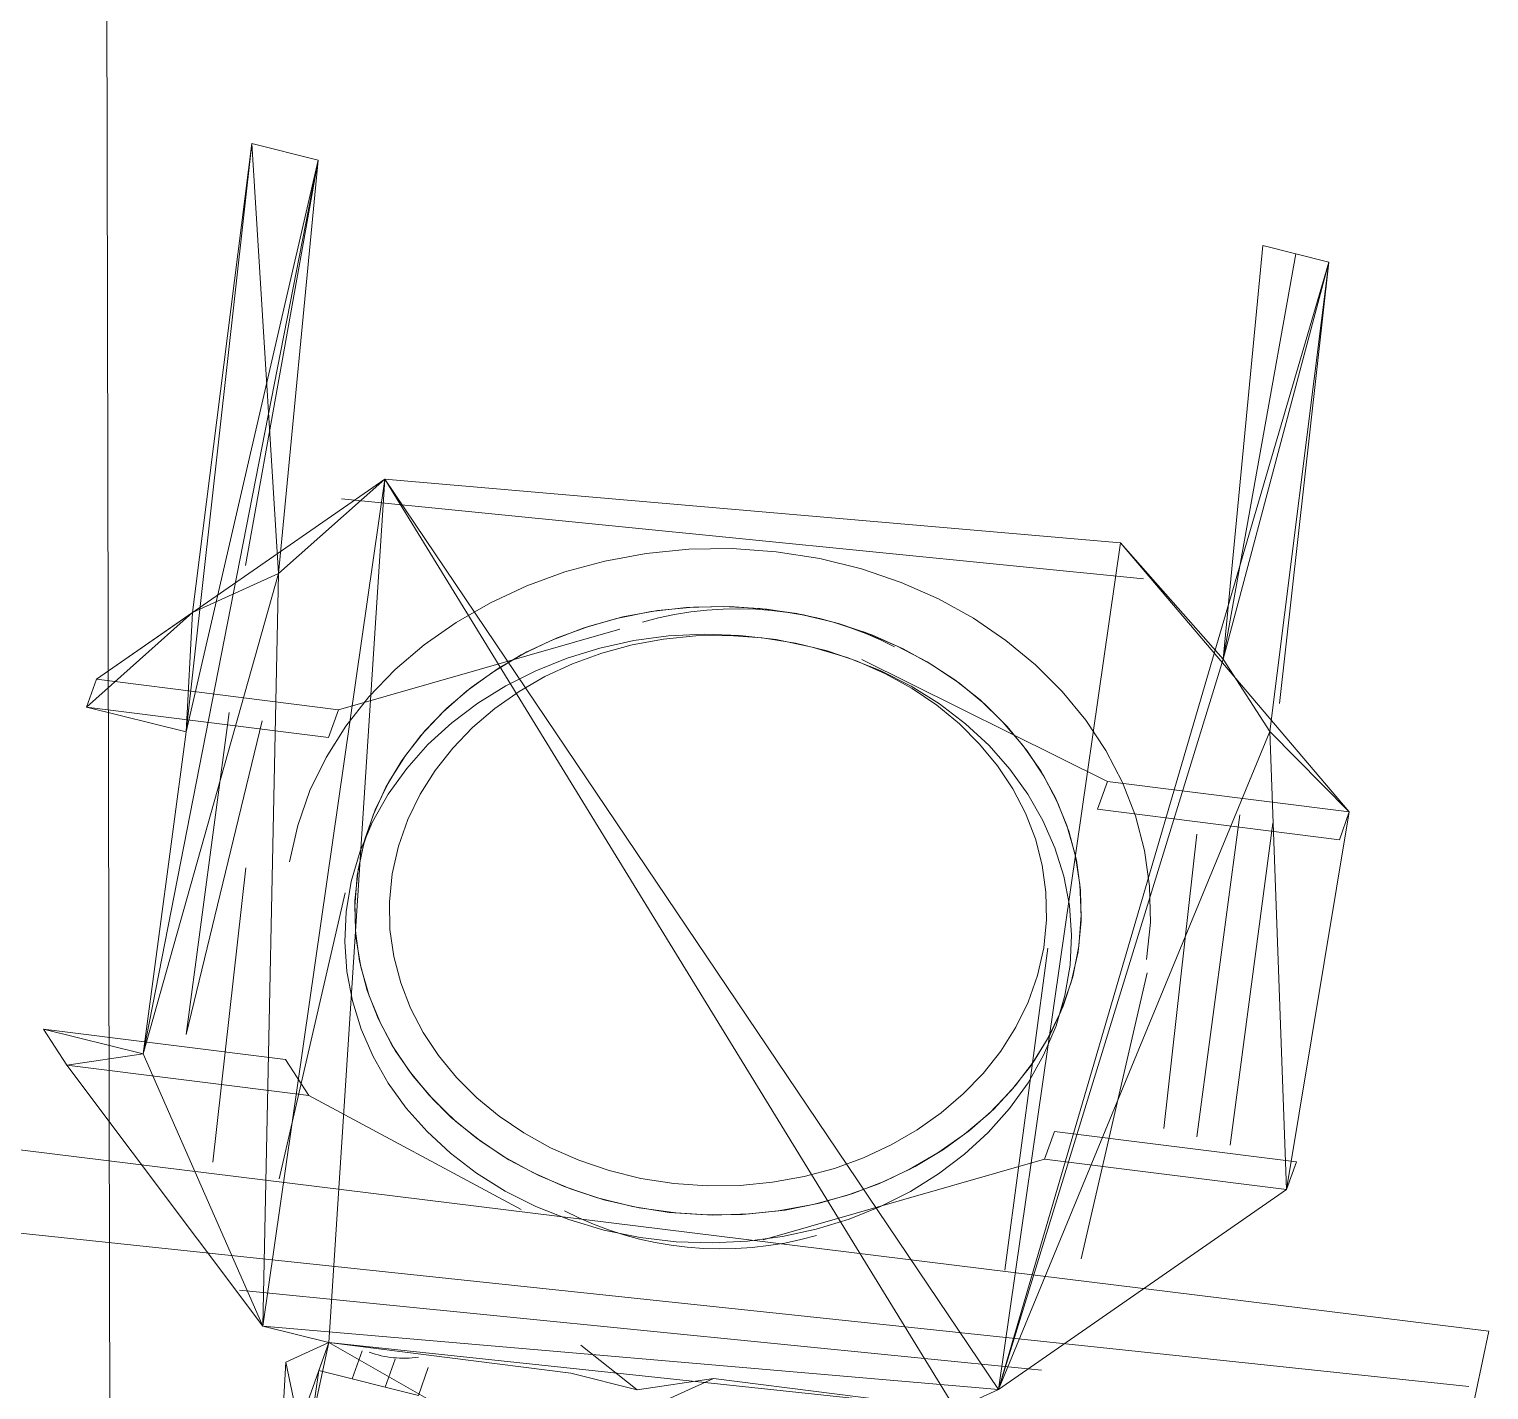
# Paper-space layout '01 Roof Support Layout' of a CAD drawing. Header units: millimetres. Extents: x 5 to 415, y 5 to 287.
# Drawn here: x 139.175 to 140.492, y 149.114 to 150.342 of the extents above; entities that cross this region are included whole.
import ezdxf

# ---------------------------------------------------------------- set-up
doc = ezdxf.new("R2010")
doc.units = ezdxf.units.MM
doc.layers.add('GA_BACKGROUND', color=253, linetype='Continuous')

# ---------------------------------------------------------------- blocks, each defined once
blk = doc.blocks.new('SHEET_01_ROOF')
at = {"layer": 'GA_BACKGROUND', "lineweight": 0}
for p, q in [((139.239, 153.1406), (139.248, 148.8788)), ((139.3162, 149.7081), (139.3756, 150.2393)), ((139.3756, 150.2393), (139.3162, 149.7081)), ((139.3756, 150.2393), (139.3221, 149.8159)), ((139.3756, 150.2393), (139.3221, 149.8159)), ((139.3221, 149.8159), (139.3756, 150.2393)), ((139.3756, 150.2393), (139.3221, 149.8159)), ((139.3221, 149.8159), (139.3756, 150.2393)), ((139.3756, 150.2393), (139.3221, 149.8159)), ((139.3221, 149.8159), (139.3756, 150.2393)), ((139.3756, 150.2393), (139.3221, 149.8159)), ((139.4355, 150.2243), (139.3756, 150.2393)), ((139.4355, 150.2243), (139.3756, 150.2393)), ((139.3756, 150.2393), (139.3998, 149.851)), ((139.3756, 150.2393), (139.3998, 149.851)), ((139.4355, 150.2243), (139.3756, 150.2393)), ((139.4355, 150.2243), (139.3756, 150.2393)), ((139.3756, 150.2393), (139.4355, 150.2243)), ((139.3756, 150.2393), (139.4355, 150.2243)), ((139.2775, 149.4175), (139.4355, 150.2243)), ((139.4355, 150.2243), (139.2775, 149.4175)), ((139.2775, 149.4175), (139.4355, 150.2243)), ((139.3162, 149.7081), (139.4355, 150.2243)), ((139.4355, 150.2243), (139.3699, 149.8585)), ((139.3998, 149.851), (139.4355, 150.2243)), ((139.3998, 149.851), (139.4355, 150.2243)), ((139.3998, 149.851), (139.4355, 150.2243)), ((139.3998, 149.851), (139.4355, 150.2243)), ((139.4355, 150.2243), (139.3998, 149.851)), ((140.2524, 149.7737), (140.288, 150.1471)), ((140.288, 150.1471), (140.2524, 149.7737)), ((140.2524, 149.7737), (140.288, 150.1471)), ((140.288, 150.1471), (140.2524, 149.7737)), ((140.2524, 149.7737), (140.288, 150.1471)), ((140.3179, 150.1396), (140.2524, 149.7737)), ((140.2524, 149.7737), (140.3179, 150.1396)), ((140.3179, 150.1396), (140.2524, 149.7737)), ((140.3179, 150.1396), (140.288, 150.1471)), ((140.3179, 150.1396), (140.288, 150.1471)), ((140.3179, 150.1396), (140.288, 150.1471)), ((140.3478, 150.1321), (140.288, 150.1471)), ((140.3478, 150.1321), (140.3179, 150.1396)), ((140.3478, 150.1321), (140.3179, 150.1396)), ((140.3179, 150.1396), (140.3478, 150.1321)), ((140.3478, 150.1321), (140.3179, 150.1396)), ((140.3478, 150.1321), (140.3179, 150.1396)), ((140.0494, 149.1147), (140.3478, 150.1321)), ((140.3478, 150.1321), (140.0494, 149.1147)), ((140.2524, 149.7737), (140.3478, 150.1321)), ((140.3478, 150.1321), (140.2524, 149.7737)), ((140.3478, 150.1321), (140.2524, 149.7737)), ((140.2943, 149.7086), (140.3478, 150.1321)), ((140.3478, 150.1321), (140.2943, 149.7086)), ((140.2943, 149.7086), (140.3478, 150.1321)), ((140.2943, 149.7086), (140.3478, 150.1321)), ((140.3478, 150.1321), (140.2943, 149.7086)), ((140.2943, 149.7086), (140.3478, 150.1321)), ((140.2943, 149.7086), (140.3478, 150.1321)), ((140.2943, 149.7086), (140.3478, 150.1321)), ((140.3478, 150.1321), (140.3032, 149.7337)), ((140.3478, 150.1321), (140.3478, 150.1321)), ((139.4955, 149.9362), (139.2354, 149.7557)), ((139.3854, 149.172), (139.4955, 149.9362)), ((139.4955, 149.9362), (139.3854, 149.172)), ((139.4955, 149.9362), (139.3998, 149.851)), ((139.4955, 149.9362), (139.3998, 149.851)), ((139.4452, 149.157), (139.4955, 149.9362)), ((139.4955, 149.9362), (139.4452, 149.157)), ((140.0106, 149.0971), (139.4955, 149.9362)), ((140.0494, 149.1147), (139.4955, 149.9362)), ((139.4955, 149.9362), (140.1596, 149.8789)), ((140.0494, 149.1147), (139.4955, 149.9362)), ((139.4955, 149.9362), (140.0106, 149.0971)), ((140.1596, 149.8789), (139.4955, 149.9362)), ((139.4955, 149.9362), (140.1596, 149.8789)), ((139.4566, 149.9186), (140.1805, 149.8464)), ((139.7699, 149.8731), (139.7316, 149.8693)), ((139.8091, 149.8736), (139.7699, 149.8731)), ((139.8489, 149.8708), (139.8091, 149.8736)), ((140.1596, 149.8789), (140.0494, 149.1147)), ((140.1596, 149.8789), (140.0494, 149.1147)), ((140.2524, 149.7737), (140.1596, 149.8789)), ((140.2524, 149.7737), (140.1596, 149.8789)), ((140.1596, 149.8789), (140.3661, 149.636)), ((139.6943, 149.8624), (139.6582, 149.8527)), ((139.7316, 149.8693), (139.6943, 149.8624)), ((139.8882, 149.8646), (139.8489, 149.8708)), ((139.9258, 149.8553), (139.8882, 149.8646)), ((139.3998, 149.851), (139.2775, 149.4175)), ((139.3998, 149.851), (139.3221, 149.8159)), ((139.3221, 149.8159), (139.3998, 149.851)), ((139.3854, 149.172), (139.3998, 149.851)), ((139.3998, 149.851), (139.3854, 149.172)), ((139.6582, 149.8527), (139.6237, 149.8401)), ((139.9616, 149.8431), (139.9258, 149.8553)), ((139.6237, 149.8401), (139.5909, 149.8248)), ((139.9954, 149.8282), (139.9616, 149.8431)), ((139.5909, 149.8248), (139.56, 149.807)), ((139.768, 149.8205), (139.7359, 149.8168)), ((139.7742, 149.8209), (139.7419, 149.8177)), ((139.801, 149.8214), (139.768, 149.8205)), ((139.8071, 149.8213), (139.7742, 149.8209)), ((139.8344, 149.8196), (139.801, 149.8214)), ((139.8405, 149.8189), (139.8071, 149.8213)), ((140.027, 149.8107), (139.9954, 149.8282)), ((139.2264, 149.7306), (139.3221, 149.8159)), ((139.3221, 149.8159), (139.2264, 149.7306)), ((139.3221, 149.8159), (139.2354, 149.7557)), ((139.3162, 149.7081), (139.3221, 149.8159)), ((139.56, 149.807), (139.5313, 149.7868)), ((139.7047, 149.8106), (139.6746, 149.8019)), ((139.7106, 149.8119), (139.6803, 149.8037)), ((139.7359, 149.8168), (139.7047, 149.8106)), ((139.7419, 149.8177), (139.7106, 149.8119)), ((139.7427, 149.811), (139.7283, 149.8073)), ((139.7571, 149.814), (139.7427, 149.811)), ((139.7717, 149.8164), (139.7571, 149.814)), ((139.7864, 149.818), (139.7717, 149.8164)), ((139.8011, 149.819), (139.7864, 149.818)), ((139.8158, 149.8192), (139.8011, 149.819)), ((139.8305, 149.8188), (139.8158, 149.8192)), ((139.8451, 149.8177), (139.8305, 149.8188)), ((139.8676, 149.8149), (139.8344, 149.8196)), ((139.8735, 149.8137), (139.8405, 149.8189)), ((139.8596, 149.816), (139.8451, 149.8177)), ((139.8741, 149.8135), (139.8596, 149.816)), ((139.8993, 149.8076), (139.8676, 149.8149)), ((139.9051, 149.8059), (139.8735, 149.8137)), ((139.8883, 149.8104), (139.8741, 149.8135)), ((139.9023, 149.8067), (139.8883, 149.8104)), ((139.9296, 149.7978), (139.8993, 149.8076)), ((139.9161, 149.8022), (139.9023, 149.8067)), ((140.0562, 149.7908), (140.027, 149.8107)), ((139.7079, 149.801), (139.4538, 149.7282)), ((139.6746, 149.8019), (139.6459, 149.7908)), ((139.6803, 149.8037), (139.6513, 149.7931)), ((139.7518, 149.7948), (139.7204, 149.7906)), ((139.7763, 149.7948), (139.7471, 149.7919)), ((139.7838, 149.7964), (139.7518, 149.7948)), ((139.8061, 149.7952), (139.7763, 149.7948)), ((139.8162, 149.7953), (139.7838, 149.7964)), ((139.8363, 149.793), (139.8061, 149.7952)), ((139.8488, 149.7915), (139.8162, 149.7953)), ((139.9352, 149.7957), (139.9051, 149.8059)), ((139.9297, 149.7971), (139.9161, 149.8022)), ((139.9582, 149.7857), (139.9296, 149.7978)), ((139.9429, 149.7914), (139.9297, 149.7971)), ((139.9635, 149.7831), (139.9352, 149.7957)), ((139.5313, 149.7868), (139.505, 149.7644)), ((139.6238, 149.7803), (139.5978, 149.7654)), ((139.6459, 149.7908), (139.6186, 149.7776)), ((139.6513, 149.7931), (139.6238, 149.7803)), ((139.6898, 149.7839), (139.6602, 149.7748)), ((139.7204, 149.7906), (139.6898, 149.7839)), ((139.7188, 149.7867), (139.6914, 149.7792)), ((139.7471, 149.7919), (139.7188, 149.7867)), ((139.8662, 149.7883), (139.8363, 149.793)), ((139.8815, 149.7848), (139.8488, 149.7915)), ((139.8948, 149.7813), (139.8662, 149.7883)), ((139.9131, 149.7754), (139.8815, 149.7848)), ((139.922, 149.772), (139.8948, 149.7813)), ((139.9558, 149.785), (139.9429, 149.7914)), ((139.9851, 149.7714), (139.9582, 149.7857)), ((139.9901, 149.7684), (139.9635, 149.7831)), ((140.083, 149.7688), (140.0562, 149.7908)), ((139.6186, 149.7776), (139.593, 149.7622)), ((139.6602, 149.7748), (139.6318, 149.7634)), ((139.6651, 149.7697), (139.6402, 149.7581)), ((139.6914, 149.7792), (139.6651, 149.7697)), ((139.9428, 149.7636), (139.9131, 149.7754)), ((139.9476, 149.7606), (139.922, 149.772)), ((139.9263, 149.7736), (140.1478, 149.6634)), ((140.01, 149.7552), (139.9851, 149.7714)), ((140.0147, 149.7518), (139.9901, 149.7684)), ((140.0494, 149.1147), (140.2524, 149.7737)), ((140.1071, 149.7447), (140.083, 149.7688)), ((140.2524, 149.7737), (140.2943, 149.7086)), ((140.2524, 149.7737), (140.2943, 149.7086)), ((139.2354, 149.7557), (139.2264, 149.7306)), ((139.2354, 149.7557), (139.2264, 149.7306)), ((139.4538, 149.7282), (139.2354, 149.7557)), ((139.505, 149.7644), (139.4813, 149.7399)), ((139.593, 149.7622), (139.5693, 149.7449)), ((139.5978, 149.7654), (139.5737, 149.7484)), ((139.6318, 149.7634), (139.6048, 149.7498)), ((139.6402, 149.7581), (139.6168, 149.7445)), ((139.9706, 149.7496), (139.9428, 149.7636)), ((139.9716, 149.7473), (139.9476, 149.7606)), ((140.0329, 149.737), (140.01, 149.7552)), ((139.5693, 149.7449), (139.5476, 149.7257)), ((139.5737, 149.7484), (139.5516, 149.7296)), ((139.6048, 149.7498), (139.5795, 149.7341)), ((139.6168, 149.7445), (139.5949, 149.7292)), ((139.9963, 149.7335), (139.9706, 149.7496)), ((139.9939, 149.7322), (139.9716, 149.7473)), ((140.0371, 149.7333), (140.0147, 149.7518)), ((140.1283, 149.7189), (140.1071, 149.7447)), ((139.2264, 149.7306), (139.3162, 149.7081)), ((139.2264, 149.7306), (139.3162, 149.7081)), ((139.4448, 149.7032), (139.2264, 149.7306)), ((139.4448, 149.7032), (139.4538, 149.7282)), ((139.4813, 149.7399), (139.4604, 149.7135)), ((139.5516, 149.7296), (139.5317, 149.709)), ((139.5795, 149.7341), (139.556, 149.7164)), ((139.5949, 149.7292), (139.5749, 149.7122)), ((140.0142, 149.7155), (139.9939, 149.7322)), ((140.0198, 149.7155), (139.9963, 149.7335)), ((140.0536, 149.7171), (140.0329, 149.737)), ((140.0574, 149.7131), (140.0371, 149.7333)), ((139.3551, 149.7257), (139.3164, 149.435)), ((139.3164, 149.435), (139.385, 149.7182)), ((139.5476, 149.7257), (139.5282, 149.7048)), ((139.556, 149.7164), (139.5346, 149.6967)), ((140.0325, 149.6972), (140.0142, 149.7155)), ((140.041, 149.6958), (140.0198, 149.7155)), ((140.0719, 149.6957), (140.0536, 149.7171)), ((140.1465, 149.6914), (140.1283, 149.7189)), ((139.3162, 149.7081), (139.2775, 149.4175)), ((139.2775, 149.4175), (139.3162, 149.7081)), ((139.3162, 149.7081), (139.2775, 149.4175)), ((139.4604, 149.7135), (139.4426, 149.6852)), ((139.5282, 149.7048), (139.5111, 149.6823)), ((139.5317, 149.709), (139.5142, 149.6868)), ((139.5749, 149.7122), (139.5569, 149.6936)), ((140.0494, 149.1147), (140.2943, 149.7086)), ((140.0494, 149.1147), (140.2943, 149.7086)), ((140.0752, 149.6913), (140.0574, 149.7131)), ((140.2943, 149.7086), (140.3095, 149.2952)), ((140.2943, 149.7086), (140.3095, 149.2952)), ((140.3661, 149.636), (140.2943, 149.7086)), ((140.3661, 149.636), (140.2943, 149.7086)), ((139.5346, 149.6967), (139.5154, 149.6752)), ((139.5569, 149.6936), (139.5411, 149.6734)), ((140.0486, 149.6776), (140.0325, 149.6972)), ((140.0598, 149.6746), (140.041, 149.6958)), ((140.0877, 149.6729), (140.0719, 149.6957)), ((140.0905, 149.6683), (140.0752, 149.6913)), ((140.1616, 149.6625), (140.1465, 149.6914)), ((139.4426, 149.6852), (139.428, 149.6552)), ((139.5111, 149.6823), (139.4967, 149.6584)), ((139.5154, 149.6752), (139.4986, 149.6519)), ((139.5142, 149.6868), (139.4992, 149.663)), ((140.0625, 149.6567), (140.0486, 149.6776)), ((139.4992, 149.663), (139.487, 149.6378)), ((139.5411, 149.6734), (139.5275, 149.652)), ((140.076, 149.6521), (140.0598, 149.6746)), ((140.1009, 149.6488), (140.0877, 149.6729)), ((140.1031, 149.644), (140.0905, 149.6683)), ((140.1388, 149.6384), (140.1478, 149.6634)), ((140.3661, 149.636), (140.1478, 149.6634)), ((140.1732, 149.6323), (140.1616, 149.6625)), ((139.428, 149.6552), (139.417, 149.6237)), ((139.4986, 149.6519), (139.4845, 149.627)), ((139.4967, 149.6584), (139.485, 149.633)), ((139.5275, 149.652), (139.5164, 149.6292)), ((140.0739, 149.6347), (140.0625, 149.6567)), ((140.0896, 149.6283), (140.076, 149.6521)), ((140.1113, 149.6236), (140.1009, 149.6488)), ((139.487, 149.6378), (139.4777, 149.6114)), ((140.113, 149.6186), (140.1031, 149.644)), ((140.3572, 149.6109), (140.1388, 149.6384)), ((140.3095, 149.2952), (140.3661, 149.636)), ((140.3095, 149.2952), (140.3661, 149.636)), ((140.3661, 149.636), (140.3572, 149.6109)), ((139.417, 149.6237), (139.4096, 149.5908)), ((139.4845, 149.627), (139.4733, 149.6005)), ((139.485, 149.633), (139.4763, 149.6064)), ((139.5164, 149.6292), (139.508, 149.6052)), ((140.0828, 149.6118), (140.0739, 149.6347)), ((140.1005, 149.6035), (140.0896, 149.6283)), ((140.1187, 149.5974), (140.1113, 149.6236)), ((140.1814, 149.6011), (140.1732, 149.6323)), ((140.2674, 149.6334), (140.2287, 149.3428)), ((140.2587, 149.3353), (140.2973, 149.6259)), ((139.4777, 149.6114), (139.4715, 149.5837)), ((140.089, 149.588), (140.0828, 149.6118)), ((140.1198, 149.5924), (140.113, 149.6186)), ((140.1988, 149.3503), (140.2285, 149.6159)), ((140.2285, 149.6159), (140.1988, 149.3503)), ((139.4733, 149.6005), (139.4653, 149.5731)), ((139.4763, 149.6064), (139.4707, 149.5787)), ((139.508, 149.6052), (139.5024, 149.5802)), ((140.1085, 149.5779), (140.1005, 149.6035)), ((140.1231, 149.5705), (140.1187, 149.5974)), ((140.1859, 149.5689), (140.1814, 149.6011)), ((139.3404, 149.3198), (139.3701, 149.5854)), ((139.4715, 149.5837), (139.4686, 149.5557)), ((140.0924, 149.5636), (140.089, 149.588)), ((140.1236, 149.5654), (140.1198, 149.5924)), ((139.4653, 149.5731), (139.4607, 149.5458)), ((139.4707, 149.5787), (139.4685, 149.5506)), ((139.5024, 149.5802), (139.4998, 149.5549)), ((140.1135, 149.5515), (140.1085, 149.5779)), ((140.1243, 149.5429), (140.1231, 149.5705)), ((139.4002, 149.3048), (139.4599, 149.5629)), ((140.0929, 149.5387), (140.0924, 149.5636)), ((140.1241, 149.5378), (140.1236, 149.5654)), ((140.1866, 149.5361), (140.1859, 149.5689)), ((139.4607, 149.5458), (139.4594, 149.5187)), ((139.4685, 149.5506), (139.4696, 149.523)), ((139.4686, 149.5557), (139.4692, 149.5282)), ((139.4998, 149.5549), (139.5003, 149.5299)), ((140.1154, 149.5247), (140.1135, 149.5515)), ((139.5003, 149.5299), (139.5037, 149.5055)), ((140.0904, 149.5133), (140.0929, 149.5387)), ((140.1213, 149.5098), (140.1241, 149.5378)), ((140.1221, 149.5149), (140.1243, 149.5429)), ((140.1832, 149.5028), (140.1866, 149.5361)), ((139.4594, 149.5187), (139.4614, 149.4918)), ((139.4692, 149.5282), (139.4729, 149.5012)), ((139.4696, 149.523), (139.474, 149.4961)), ((140.1141, 149.4976), (140.1154, 149.5247)), ((139.5037, 149.5055), (139.51, 149.4818)), ((140.0553, 149.2224), (140.094, 149.5131)), ((140.0848, 149.4883), (140.0904, 149.5133)), ((140.1151, 149.4822), (140.1213, 149.5098)), ((140.1165, 149.4872), (140.1221, 149.5149)), ((139.4614, 149.4918), (139.4664, 149.4655)), ((139.4729, 149.5012), (139.4798, 149.4749)), ((139.474, 149.4961), (139.4815, 149.47)), ((140.1095, 149.4702), (140.1141, 149.4976)), ((140.1241, 149.2325), (140.1838, 149.4906)), ((139.51, 149.4818), (139.5188, 149.4588)), ((140.0763, 149.4644), (140.0848, 149.4883)), ((140.1058, 149.4557), (140.1151, 149.4822)), ((140.1078, 149.4606), (140.1165, 149.4872)), ((139.4664, 149.4655), (139.4744, 149.4399)), ((139.4798, 149.4749), (139.4896, 149.4496)), ((139.4815, 149.47), (139.4919, 149.4448)), ((140.0653, 149.4416), (140.0763, 149.4644)), ((140.1015, 149.4429), (140.1095, 149.4702)), ((139.5188, 149.4588), (139.5303, 149.4368)), ((140.0936, 149.4305), (140.1058, 149.4557)), ((140.0961, 149.4352), (140.1078, 149.4606)), ((139.1877, 149.44), (139.2775, 149.4175)), ((139.2775, 149.4175), (139.1877, 149.44)), ((139.1877, 149.44), (139.2087, 149.4074)), ((139.4061, 149.4125), (139.1877, 149.44)), ((139.2087, 149.4074), (139.1877, 149.44)), ((139.4744, 149.4399), (139.4852, 149.4151)), ((139.4896, 149.4496), (139.5023, 149.4253)), ((139.4919, 149.4448), (139.505, 149.4207)), ((140.0517, 149.4201), (140.0653, 149.4416)), ((140.0903, 149.4164), (140.1015, 149.4429)), ((139.5023, 149.4253), (139.5176, 149.4022)), ((139.5303, 149.4368), (139.5441, 149.416)), ((140.0786, 149.4068), (140.0936, 149.4305)), ((140.0817, 149.4112), (140.0961, 149.4352)), ((139.2087, 149.4074), (139.2775, 149.4175)), ((139.2775, 149.4175), (139.3854, 149.172)), ((139.2775, 149.4175), (139.3854, 149.172)), ((139.4061, 149.4125), (139.4271, 149.38)), ((139.4852, 149.4151), (139.4988, 149.3913)), ((139.505, 149.4207), (139.5209, 149.3979)), ((139.5441, 149.416), (139.5603, 149.3963)), ((140.0358, 149.4), (140.0517, 149.4201)), ((140.0762, 149.3915), (140.0903, 149.4164)), ((139.3854, 149.172), (139.2087, 149.4074)), ((139.2087, 149.4074), (139.3854, 149.172)), ((139.4271, 149.38), (139.2087, 149.4074)), ((139.3854, 149.172), (139.2087, 149.4074)), ((139.5176, 149.4022), (139.5354, 149.3805)), ((140.0178, 149.3814), (140.0358, 149.4)), ((140.061, 149.3845), (140.0786, 149.4068)), ((140.0646, 149.3887), (140.0817, 149.4112)), ((139.4988, 149.3913), (139.515, 149.3687)), ((139.5209, 149.3979), (139.5392, 149.3764)), ((139.5603, 149.3963), (139.5786, 149.378)), ((140.0452, 149.3678), (140.0646, 149.3887)), ((140.0595, 149.3682), (140.0762, 149.3915)), ((139.6186, 149.2773), (139.4271, 149.38)), ((139.5354, 149.3805), (139.5556, 149.3603)), ((139.5392, 149.3764), (139.5598, 149.3565)), ((139.5786, 149.378), (139.5989, 149.3613)), ((139.9978, 149.3643), (140.0178, 149.3814)), ((140.0411, 149.3639), (140.061, 149.3845)), ((139.515, 149.3687), (139.5338, 149.3475)), ((139.5556, 149.3603), (139.5781, 149.3418)), ((139.5989, 149.3613), (139.6211, 149.3462)), ((139.976, 149.349), (139.9978, 149.3643)), ((140.019, 149.3451), (140.0411, 149.3639)), ((140.0235, 149.3486), (140.0452, 149.3678)), ((140.0403, 149.3467), (140.0595, 149.3682)), ((140.4921, 149.1675), (138.9934, 149.3522)), ((139.5338, 149.3475), (139.555, 149.3279)), ((139.5598, 149.3565), (139.5827, 149.3384)), ((139.6211, 149.3462), (139.6451, 149.3329)), ((139.9526, 149.3355), (139.976, 149.349)), ((139.9998, 149.3313), (140.0235, 149.3486)), ((140.0188, 149.327), (140.0403, 149.3467)), ((140.1001, 149.3477), (140.0912, 149.3227)), ((140.3185, 149.3203), (140.1001, 149.3477)), ((139.5781, 149.3418), (139.6027, 149.3251)), ((139.5827, 149.3384), (139.6077, 149.3221)), ((139.6451, 149.3329), (139.6708, 149.3216)), ((139.9276, 149.3239), (139.9526, 149.3355)), ((139.9949, 149.3282), (140.019, 149.3451)), ((139.555, 149.3279), (139.5785, 149.3099)), ((139.6027, 149.3251), (139.6292, 149.3104)), ((139.6077, 149.3221), (139.6345, 149.3078)), ((139.6708, 149.3216), (139.698, 149.3123)), ((139.837, 149.2499), (140.0912, 149.3227)), ((139.9014, 149.3143), (139.9276, 149.3239)), ((139.969, 149.3132), (139.9949, 149.3282)), ((139.9742, 149.316), (139.9998, 149.3313)), ((139.9953, 149.3093), (140.0188, 149.327)), ((140.3095, 149.2952), (140.0912, 149.3227)), ((140.3095, 149.2952), (140.3185, 149.3203)), ((139.5785, 149.3099), (139.6042, 149.2938)), ((139.6292, 149.3104), (139.6576, 149.2979)), ((139.6345, 149.3078), (139.6632, 149.2957)), ((139.698, 149.3123), (139.7266, 149.3052)), ((139.8456, 149.3017), (139.874, 149.3069)), ((139.874, 149.3069), (139.9014, 149.3143)), ((139.9414, 149.3004), (139.969, 149.3132)), ((139.9469, 149.3027), (139.9742, 149.316)), ((139.97, 149.2935), (139.9953, 149.3093)), ((139.6042, 149.2938), (139.632, 149.2798)), ((139.6576, 149.2979), (139.6876, 149.2876)), ((139.6632, 149.2957), (139.6934, 149.2859)), ((139.7266, 149.3052), (139.7564, 149.3005)), ((139.7564, 149.3005), (139.7867, 149.2984)), ((139.7867, 149.2984), (139.8165, 149.2988)), ((139.8165, 149.2988), (139.8456, 149.3017)), ((139.9124, 149.2898), (139.9414, 149.3004)), ((139.9181, 149.2917), (139.9469, 149.3027)), ((139.943, 149.2799), (139.97, 149.2935)), ((140.3095, 149.2952), (140.0494, 149.1147)), ((140.0494, 149.1147), (140.3095, 149.2952)), ((140.0494, 149.1147), (140.3095, 149.2952)), ((139.632, 149.2798), (139.6617, 149.268)), ((139.6876, 149.2876), (139.7192, 149.2798)), ((139.6934, 149.2859), (139.7252, 149.2786)), ((139.7192, 149.2798), (139.7522, 149.2746)), ((139.8508, 149.2759), (139.8822, 149.2816)), ((139.8569, 149.2767), (139.8881, 149.283)), ((139.8822, 149.2816), (139.9124, 149.2898)), ((139.8881, 149.283), (139.9181, 149.2917)), ((139.9147, 149.2685), (139.943, 149.2799)), ((138.9665, 149.277), (140.4742, 149.1174)), ((139.6579, 149.276), (139.6708, 149.2696)), ((139.6617, 149.268), (139.6934, 149.2586)), ((139.6708, 149.2696), (139.684, 149.2638)), ((139.7252, 149.2786), (139.7583, 149.274)), ((139.7522, 149.2746), (139.7857, 149.2722)), ((139.7583, 149.274), (139.7918, 149.2721)), ((139.7857, 149.2722), (139.8186, 149.2727)), ((139.7918, 149.2721), (139.8247, 149.2731)), ((139.8186, 149.2727), (139.8508, 149.2759)), ((139.8247, 149.2731), (139.8569, 149.2767)), ((139.8851, 149.2595), (139.9147, 149.2685)), ((139.684, 149.2638), (139.6976, 149.2587)), ((139.6934, 149.2586), (139.726, 149.2519)), ((139.6976, 149.2587), (139.7114, 149.2543)), ((139.7114, 149.2543), (139.7254, 149.2505)), ((139.8545, 149.2528), (139.8851, 149.2595)), ((139.871, 149.25), (139.8854, 149.2537)), ((139.7254, 149.2505), (139.7397, 149.2474)), ((139.726, 149.2519), (139.7586, 149.248)), ((139.7397, 149.2474), (139.7541, 149.245)), ((139.7541, 149.245), (139.7686, 149.2432)), ((139.7586, 149.248), (139.791, 149.247)), ((139.7686, 149.2432), (139.7832, 149.2421)), ((139.7832, 149.2421), (139.7979, 149.2417)), ((139.791, 149.247), (139.823, 149.2486)), ((139.7979, 149.2417), (139.8126, 149.242)), ((139.8126, 149.242), (139.8273, 149.243)), ((139.823, 149.2486), (139.8545, 149.2528)), ((139.8273, 149.243), (139.842, 149.2446)), ((139.842, 149.2446), (139.8566, 149.2469)), ((139.8566, 149.2469), (139.871, 149.25)), ((139.3644, 149.2045), (140.0883, 149.1323)), ((139.3854, 149.172), (139.4452, 149.157)), ((139.3854, 149.172), (139.4452, 149.157)), ((139.3854, 149.172), (140.0494, 149.1147)), ((140.3997, 148.7265), (140.4921, 149.1675)), ((139.4452, 149.157), (139.3945, 148.9239)), ((139.3945, 148.9239), (139.4452, 149.157)), ((139.4452, 149.157), (139.3945, 148.9239)), ((139.4452, 149.157), (139.4063, 149.1394)), ((139.4183, 149.0818), (139.4452, 149.157)), ((139.4452, 149.157), (139.4362, 149.1319)), ((139.9599, 148.8641), (139.4452, 149.157)), ((139.4452, 149.157), (140.0106, 149.0971)), ((139.9599, 148.8641), (139.4452, 149.157)), ((139.4452, 149.157), (140.0106, 149.0971)), ((139.4452, 149.157), (139.6636, 149.1295)), ((139.4661, 149.1244), (139.4751, 149.1495)), ((139.4815, 149.1483), (139.4841, 149.1474)), ((139.7234, 149.1145), (139.6725, 149.1546)), ((139.4063, 149.1394), (139.3945, 148.9239)), ((139.4063, 149.1394), (139.4183, 149.0818)), ((139.4841, 149.1474), (139.4868, 149.1466)), ((139.4868, 149.1466), (139.4895, 149.1459)), ((139.4895, 149.1459), (139.4922, 149.1452)), ((139.4922, 149.1452), (139.495, 149.1446)), ((139.495, 149.1446), (139.4978, 149.1441)), ((139.505, 149.142), (139.4961, 149.1169)), ((139.4978, 149.1441), (139.5006, 149.1437)), ((139.5006, 149.1437), (139.5034, 149.1434)), ((139.5034, 149.1434), (139.5062, 149.1432)), ((139.5062, 149.1432), (139.509, 149.143)), ((139.509, 149.143), (139.5119, 149.143)), ((139.5119, 149.143), (139.5147, 149.143)), ((139.5147, 149.143), (139.5176, 149.1431)), ((139.5176, 149.1431), (139.5204, 149.1433)), ((139.5204, 149.1433), (139.5232, 149.1436)), ((139.5232, 149.1436), (139.5261, 149.144)), ((139.7323, 149.1396), (139.7323, 149.1396)), ((139.7323, 149.1396), (139.7323, 149.1396)), ((139.4124, 148.9741), (139.4362, 149.1319)), ((139.4362, 149.1319), (139.4124, 148.9741)), ((139.4362, 149.1319), (139.4362, 149.1319)), ((139.4362, 149.1319), (139.4362, 149.1319)), ((139.4362, 149.1319), (139.526, 149.1094)), ((139.5349, 149.1345), (139.526, 149.1094)), ((139.5349, 149.1345), (139.5349, 149.1345)), ((139.5349, 149.1345), (139.5349, 149.1345)), ((139.6636, 149.1295), (139.7234, 149.1145)), ((139.7922, 149.1246), (139.7234, 149.1145)), ((139.7922, 149.1246), (139.7533, 149.107)), ((139.7922, 149.1246), (140.0106, 149.0971)), ((140.0106, 149.0971), (140.0494, 149.1147)), ((140.0106, 149.0971), (140.0494, 149.1147))]:
    blk.add_line(p, q, dxfattribs=at)

psp = doc.layouts.new('01 Roof Support Layout')

# ---------------------------------------------------------------- block references
psp.add_blockref('SHEET_01_ROOF', (0, 0))

doc.saveas('drawing.dxf')
